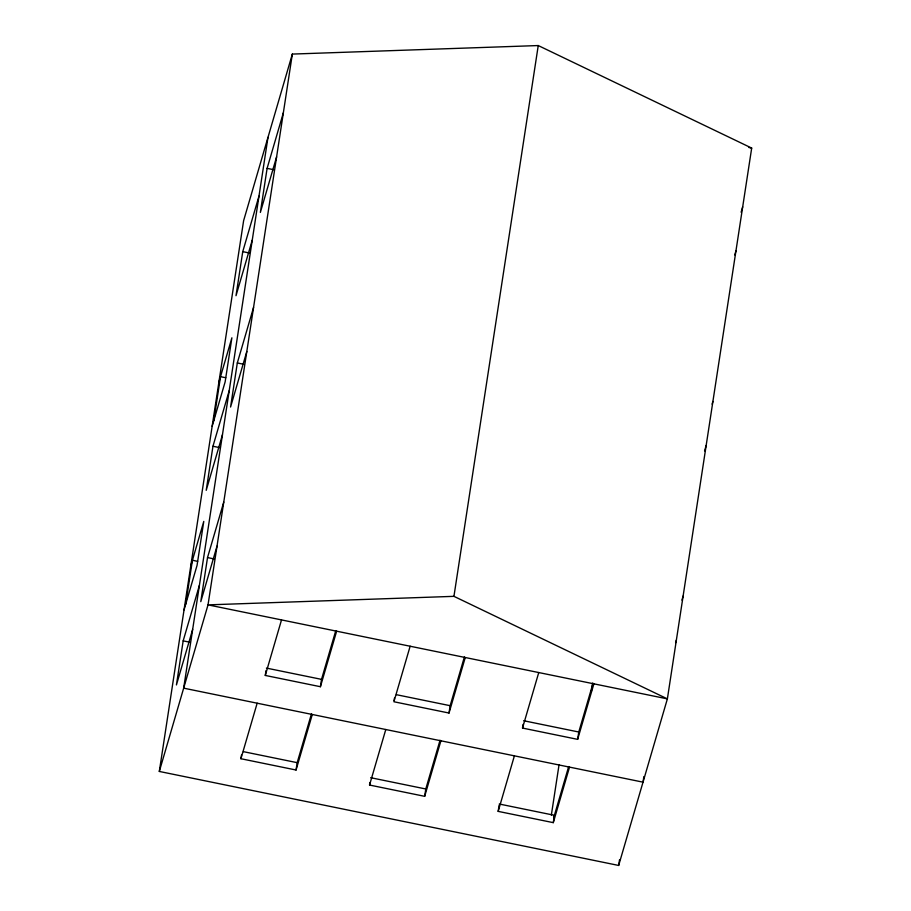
<?xml version="1.0" encoding="UTF-8"?>
<svg xmlns="http://www.w3.org/2000/svg" width="911" height="911" viewBox="0 0 911 911"><rect width="100%" height="100%" fill="white"/><g stroke="black" fill="none" stroke-linecap="round" stroke-linejoin="round"><path stroke-width="1.37" d="M159.311 771.446L243.624 220.656L292.34 54.079L538.253 45.55L751.689 148.083L667.376 698.874L618.66 865.45L159.311 771.446L208.027 604.87L292.34 54.079M185.673 604.335L192.415 560.265L197.664 561.347M213.778 420.734L220.519 376.676L225.769 377.746M199.407 585.34L183.168 640.866L176.427 684.935L192.665 629.41M229.196 390.728L212.958 446.253L206.216 490.323L222.455 434.798M258.986 196.116L242.747 251.641L236.006 295.711L252.245 240.185M267.982 137.367L183.669 688.158L643.018 782.162L643.872 776.559M223.764 502.052L207.526 557.578L200.784 601.647L217.023 546.122M253.554 307.44L237.315 362.965L230.574 407.035L246.813 351.509M283.344 112.827L267.105 168.353L260.364 212.422L276.602 156.886M312.291 714.475L296.052 770.011L240.925 758.726L241.495 755.048M336.649 631.186L320.41 686.712L265.283 675.438L266.035 670.542M296.052 770.011L297.18 762.666L311.437 713.905M320.41 686.712L321.526 679.367L335.783 630.617M440.901 740.802L424.674 796.328L369.547 785.043L369.923 782.595M394.087 700.536L394.463 698.088M453.94 596.341L208.027 604.87L667.376 698.874L453.94 596.341L538.253 45.55M424.674 796.328L425.79 788.983L440.047 740.222M410.144 646.229L393.905 701.755L449.021 713.04L450.148 705.695L464.405 656.933M569.523 767.119L553.284 822.644L498.169 811.371L499.103 805.244M593.881 683.831L577.642 739.356L522.515 728.071L523.085 724.404M551.349 815.083L559.069 764.614M553.284 822.644L554.412 815.299L499.285 804.026M577.642 739.356L578.77 732.011L593.027 683.261M591.33 691.608L592.617 683.193M618.66 865.45L619.526 859.836M218.891 382.221L231.884 337.799L225.142 381.868L212.149 426.291M190.798 565.822L203.779 521.399L197.038 565.458L184.045 609.88M240.925 758.726L257.164 703.201M265.283 675.438L281.522 619.913M369.547 785.043L385.786 729.517M449.021 713.04L465.259 657.503M498.169 811.371L514.396 755.834M522.515 728.071L538.754 672.546M553.649 817.919L568.669 766.55M741.11 212.24L742.693 206.831M734.756 254.955L735.951 250.889M712.106 404.154L712.903 401.444M704.567 450.922L706.162 445.502M681.929 600.121L683.113 596.056M675.575 642.824L676.372 640.114M748.91 147.514L751.689 148.083M267.105 168.353L273.664 169.697M242.747 251.641L249.318 252.985M237.315 362.965L243.875 364.309M212.958 446.253L219.528 447.597M207.526 557.578L214.085 558.921M183.168 640.866L189.739 642.209M266.411 668.093L321.526 679.367M396.41 694.694L450.148 705.695M523.643 720.726L578.77 732.011M243.431 751.666L297.18 762.666M370.675 777.698L425.79 788.983"/></g></svg>
